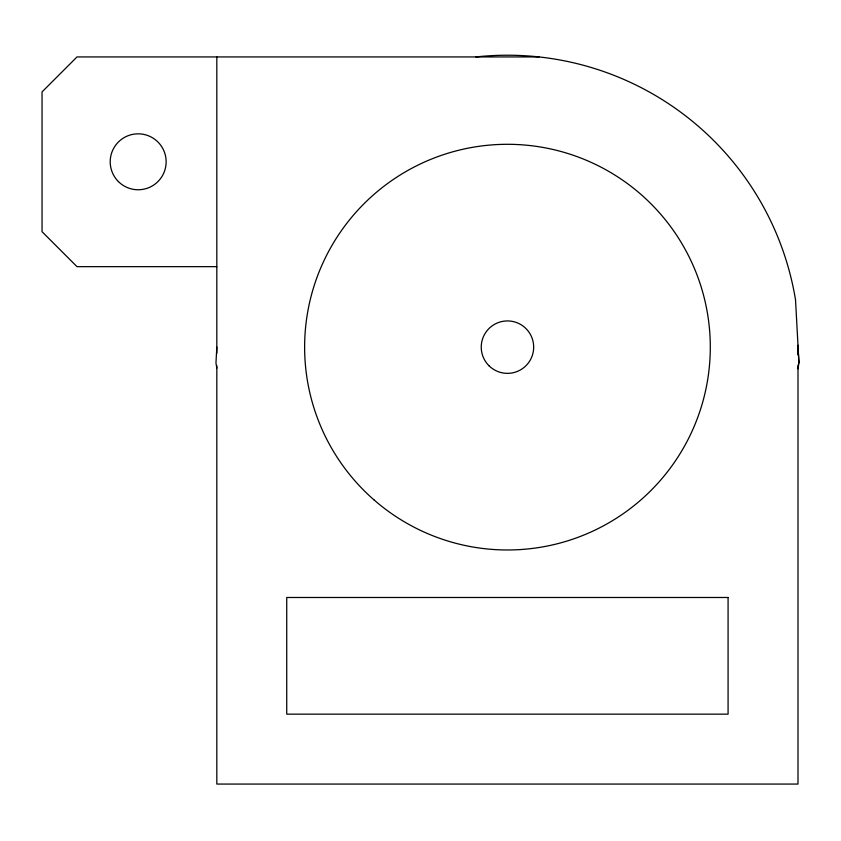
<?xml version="1.0" encoding="UTF-8"?>
<svg xmlns="http://www.w3.org/2000/svg" width="841" height="841" viewBox="0 0 841 841"><rect width="100%" height="100%" fill="white"/><g stroke="black" fill="none" stroke-linecap="round" stroke-linejoin="round"><path stroke-width="1.26" d="M216.82 347.144L215.969 362.944L216.82 368.169M797.993 368.8L798.95 362.944L795.533 299.911A291.922 291.922 0 0 0 475.89 56.936M539.018 56.936L77.004 56.936L42.05 91.89L42.05 231.706L77.004 266.66L216.82 266.66M797.993 347.144L798.95 362.944M797.993 345.252L797.993 354.786M797.993 364.973L797.993 784.064L216.82 784.064L216.82 365.698M216.82 56.936L216.82 353.325M728.085 597.488L286.728 597.488L286.728 714.156L728.085 714.156L728.085 597.488M374.245 500.101A202.839 202.839 0 0 0 706.535 386.03A202.839 202.839 0 0 0 441.599 155.291A202.839 202.839 0 0 0 374.245 500.101M118.402 181.572A27.963 27.963 0 0 0 165.183 169.03A27.963 27.963 0 0 0 130.933 134.781A27.963 27.963 0 0 0 118.402 181.572M488.915 365.677A26.218 26.218 0 0 0 532.784 353.924A26.218 26.218 0 0 0 500.668 321.819A26.218 26.218 0 0 0 488.915 365.677"/></g></svg>
